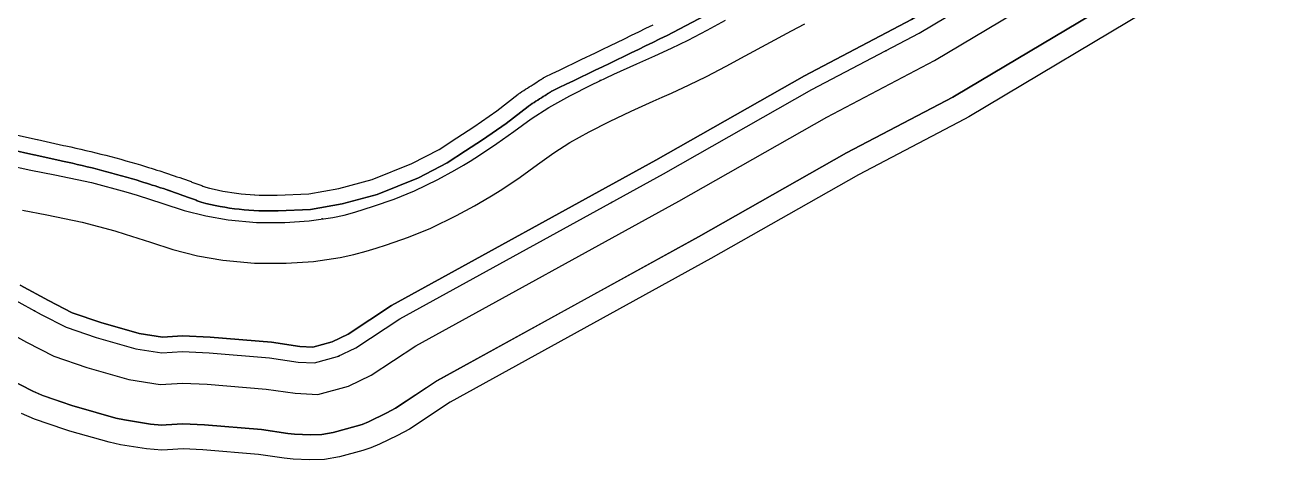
# Model space of a CAD drawing. Header units: inches. Extents: x 87989 to 118156, y 435697 to 451526.
# Drawn here: x 96662.7 to 97063.2, y 442618.2 to 442756.9 of the extents above; entities that cross this region are included whole.
import ezdxf

# ---------------------------------------------------------------- set-up
doc = ezdxf.new("R2010")
doc.units = ezdxf.units.IN
doc.header["$MEASUREMENT"] = 0
for name, color, linetype, true_color in [('As_waterkering_BWK', 7, 'Continuous', 0x7b8981), ('Beschermingszone_BWK', 7, 'Continuous', 0xcf890d), ('Grens_bebouwingsvrije_zone_BWK', 7, 'Continuous', 0x6789ae), ('Kernzone_BWK', 7, 'Continuous', 0xcb89af), ('Referentiepunten_BWK', 7, 'Continuous', 0x178980)]:
    doc.layers.add(name, color=color, linetype=linetype, true_color=true_color)

msp = doc.modelspace()

# ---------------------------------------------------------------- linework, layer by layer
at = {"layer": 'As_waterkering_BWK'}
for points in [[(96658.6109, 442669.6749), (96667.8714, 442664.6479), (96675.8089, 442660.5468), (96685.4662, 442657.2395), (96698.0339, 442653.6676), (96706.3683, 442652.3447), (96712.9829, 442652.7416), (96721.4496, 442652.3447), (96740.7642, 442650.7572), (96749.8924, 442649.4343), (96755.0518, 442649.1697), (96762.4601, 442651.1541), (96768.281, 442653.9322), (96782.3039, 442663.1926), (96866.4416, 442709.4948), (96913.8021, 442736.3501), (96948.0657, 442754.3418), (97010.6398, 442791.6481), (97030.4836, 442803.1575), (97051.518, 442817.1805), (97089.6181, 442841.2576)], [(96656.8292, 442712.3439), (96664.554, 442710.6582), (96672.2893, 442709.1274), (96683.9161, 442706.6681), (96694.9262, 442703.7659), (96698.5231, 442702.6508), (96706.7149, 442700.0554), (96713.4903, 442697.8227), (96720.462, 442696.0661), (96727.5502, 442694.8108), (96736.5803, 442693.9814), (96745.6442, 442693.9297), (96753.3534, 442694.4789), (96760.9958, 442695.58), (96764.5383, 442696.3271), (96767.9935, 442697.2927), (96770.9857, 442698.1795), (96773.9696, 442699.13), (96780.5079, 442701.4371), (96786.9593, 442704.0459), (96794.4276, 442707.6837), (96799.8635, 442710.6657), (96802.6818, 442712.2617), (96804.7531, 442713.5023), (96807.7706, 442715.3988), (96813.3078, 442719.1162), (96818.6702, 442723.0354), (96824.194, 442726.9738), (96829.8712, 442730.6194), (96836.595, 442734.3225), (96843.4421, 442737.8516), (96850.6389, 442741.3161), (96857.9444, 442744.5746), (96860.792, 442745.814), (96863.6462, 442747.0798), (96869.0344, 442749.5626), (96874.3676, 442752.1744), (96880.3629, 442755.2826), (96886.2567, 442758.535)]]:
    msp.add_lwpolyline(points, dxfattribs=at)
at = {"layer": 'Beschermingszone_BWK'}
for points in [[(96657.1061, 442644.3241), (96665.2514, 442640.113), (96668.3571, 442638.7874), (96678.0144, 442635.4801), (96679.1784, 442635.1157), (96691.7461, 442631.5438), (96694.4283, 442630.952), (96702.7627, 442629.6291), (96706.3683, 442629.3447), (96707.7458, 442629.386), (96713.1336, 442629.7093), (96719.9686, 442629.3889), (96738.1703, 442627.8928), (96746.5935, 442626.6721), (96748.7144, 442626.4645), (96753.8738, 442626.1999), (96757.4678, 442626.2969), (96761.0027, 442626.9529), (96768.411, 442628.9373), (96770.3266, 442629.5411), (96772.3669, 442630.397), (96778.1877, 442633.1751), (96780.9554, 442634.7395), (96794.2049, 442643.4892), (96877.6585, 442689.416), (96924.8238, 442716.1595), (96958.7584, 442733.9784), (96959.8438, 442734.5864), (97022.299, 442771.8218)], [(96889.6191, 442765.2695), (96867.6309, 442753.6484), (96865.3359, 442752.5313), (96863.0391, 442751.4141), (96860.7422, 442750.2969), (96858.4473, 442749.1836), (96856.1504, 442748.0664), (96853.8516, 442746.9531), (96851.5547, 442745.8398), (96849.2559, 442744.7305), (96846.957, 442743.6172), (96844.6563, 442742.5078), (96842.3574, 442741.3984), (96840.0566, 442740.2891), (96837.7559, 442739.1836), (96835.4531, 442738.0781), (96833.1523, 442736.9727), (96830.8496, 442735.8711), (96830.752, 442735.8086), (96830.6543, 442735.7461), (96830.5566, 442735.6875), (96830.4609, 442735.625), (96830.3633, 442735.5625), (96830.2656, 442735.5039), (96830.168, 442735.4414), (96830.0703, 442735.3789), (96829.9727, 442735.3164), (96829.877, 442735.2578), (96829.7773, 442735.1953), (96829.6816, 442735.1328), (96829.584, 442735.0703), (96829.4863, 442735.0117), (96829.3887, 442734.9492), (96829.293, 442734.8867), (96828.7012, 442734.5117), (96828.1113, 442734.1367), (96827.5215, 442733.7617), (96826.9316, 442733.3867), (96826.3418, 442733.0117), (96825.7539, 442732.6328), (96825.1641, 442732.2578), (96824.5762, 442731.8789), (96823.9883, 442731.5), (96823.4023, 442731.1172), (96823.2305, 442731.0078), (96816.2559, 442725.5156), (96808.7168, 442720.3555), (96803.293, 442716.7852), (96797.4043, 442712.9492), (96788.2773, 442708.25), (96775.0469, 442702.8945), (96763.9355, 442699.918), (96753.8145, 442698.1328), (96743.4805, 442697.6914), (96741.9355, 442697.6367), (96740.3887, 442697.6406), (96738.8398, 442697.6406), (96737.293, 442697.6992), (96735.7422, 442697.7617), (96734.1953, 442697.8789), (96732.6465, 442697.9922), (96731.1055, 442698.1641), (96729.5625, 442698.3398), (96728.0273, 442698.5664), (96726.4922, 442698.7969), (96724.9688, 442699.082), (96723.4453, 442699.3672), (96721.9336, 442699.707), (96720.4258, 442700.0469), (96718.9297, 442700.4414), (96718.6211, 442700.5586), (96718.3145, 442700.6758), (96718.0059, 442700.793), (96717.6973, 442700.9063), (96717.3887, 442701.0234), (96717.0801, 442701.1406), (96716.7715, 442701.2539), (96716.4629, 442701.3711), (96716.1543, 442701.4844), (96715.8457, 442701.5977), (96715.5352, 442701.7148), (96715.2266, 442701.8281), (96714.918, 442701.9414), (96714.6074, 442702.0547), (96714.2988, 442702.168), (96713.9883, 442702.2773), (96713.1055, 442702.5977), (96712.2188, 442702.9141), (96711.334, 442703.2266), (96710.4453, 442703.5352), (96709.5586, 442703.8438), (96708.6699, 442704.1484), (96707.7793, 442704.4492), (96706.8867, 442704.7461), (96705.9961, 442705.0469), (96705.1035, 442705.3359), (96704.2109, 442705.6289), (96703.3145, 442705.9141), (96702.4199, 442706.1992), (96701.5215, 442706.4805), (96700.627, 442706.7617), (96699.7266, 442707.0352), (96698.1816, 442707.5117), (96696.6289, 442707.9648), (96695.0762, 442708.4219), (96693.5215, 442708.8633), (96691.9629, 442709.3008), (96690.4023, 442709.7227), (96688.8398, 442710.1445), (96687.2734, 442710.5508), (96685.707, 442710.957), (96684.1367, 442711.3438), (96682.5664, 442711.7344), (96680.9922, 442712.1055), (96679.418, 442712.4766), (96677.8398, 442712.8281), (96676.2617, 442713.1836), (96674.6797, 442713.5195), (96673.8535, 442713.6914), (96665.6191, 442715.543), (96665.5254, 442715.5625), (96657.9922, 442717.207)], [(97026.3544, 442764.9257), (96963.9405, 442727.7149), (96962.4776, 442726.8955), (96928.6574, 442709.1367), (96881.5601, 442682.4321), (96798.3444, 442636.6358), (96785.3639, 442628.0638), (96781.6336, 442625.9553), (96775.8127, 442623.1772), (96773.0627, 442622.0236), (96770.4809, 442621.2097), (96763.0726, 442619.2253), (96758.3081, 442618.3412), (96753.4641, 442618.2104), (96748.3047, 442618.475), (96745.4461, 442618.7548), (96737.268, 442619.94), (96719.4535, 442621.4042), (96713.1861, 442621.698), (96708.225, 442621.4004), (96706.3683, 442621.3447), (96701.5085, 442621.728), (96693.1741, 442623.0509), (96689.559, 442623.8486), (96676.9913, 442627.4204), (96675.4224, 442627.9117), (96665.7651, 442631.219), (96661.5793, 442633.0056)], [(96659.3359, 442722.0195), (96666.5645, 442720.4531), (96666.627, 442720.4414), (96666.666, 442720.4336), (96675.0039, 442718.5586), (96675.709, 442718.4141), (96677.3301, 442718.0664), (96678.9336, 442717.707), (96680.5391, 442717.3477), (96682.1387, 442716.9688), (96683.7402, 442716.5938), (96685.3379, 442716.1992), (96686.9355, 442715.8047), (96688.5254, 442715.3906), (96690.1055, 442714.9844), (96690.1309, 442714.9766), (96691.707, 442714.5508), (96693.293, 442714.1211), (96694.8789, 442713.6758), (96696.4629, 442713.2266), (96698.0391, 442712.7617), (96699.6172, 442712.3008), (96702.1035, 442711.5391), (96703.0156, 442711.2539), (96703.9258, 442710.9688), (96704.8359, 442710.6797), (96705.748, 442710.3867), (96707.5645, 442709.793), (96708.4688, 442709.4922), (96709.375, 442709.1875), (96710.2813, 442708.8828), (96711.1895, 442708.5703), (96712.0859, 442708.2578), (96712.9883, 442707.9453), (96713.8906, 442707.625), (96714.791, 442707.3047), (96715.6895, 442706.9805), (96716.0039, 442706.8672), (96716.3223, 442706.75), (96716.6406, 442706.6328), (96716.9473, 442706.5195), (96717.2637, 442706.4063), (96717.5762, 442706.2891), (96717.8906, 442706.1758), (96718.2129, 442706.0547), (96718.5254, 442705.9375), (96718.834, 442705.8203), (96719.1387, 442705.707), (96719.457, 442705.5898), (96719.7754, 442705.4688), (96720.4043, 442705.2305), (96720.4668, 442705.207), (96721.5898, 442704.9102), (96721.6328, 442704.8984), (96723.0332, 442704.582), (96724.4297, 442704.2695), (96724.4746, 442704.2578), (96725.8867, 442703.9961), (96727.2988, 442703.7305), (96727.3418, 442703.7227), (96728.7656, 442703.5117), (96730.1895, 442703.3008), (96730.2324, 442703.293), (96731.6621, 442703.1328), (96733.0898, 442702.9727), (96733.1328, 442702.9688), (96734.5684, 442702.8633), (96736.0039, 442702.7539), (96736.0469, 442702.7539), (96737.4844, 442702.6992), (96738.918, 442702.6406), (96738.9629, 442702.6406), (96740.3984, 442702.6406), (96741.8301, 442702.6367), (96741.875, 442702.6367), (96743.2305, 442702.6836), (96753.2891, 442703.1172), (96762.8516, 442704.8047), (96773.457, 442707.6445), (96786.1914, 442712.8008), (96794.8906, 442717.2773), (96800.5527, 442720.9648), (96805.9297, 442724.5078), (96813.2949, 442729.5469), (96820.1367, 442734.9336), (96820.1602, 442734.9531), (96820.2285, 442735.0039), (96820.4199, 442735.1406), (96820.4844, 442735.1836), (96820.5156, 442735.207), (96820.6855, 442735.3164), (96821.2734, 442735.6992), (96821.8711, 442736.082), (96822.4629, 442736.4648), (96823.0547, 442736.8438), (96823.6484, 442737.2227), (96824.2441, 442737.6016), (96824.834, 442737.9805), (96826.0234, 442738.7344), (96826.6094, 442739.1055), (96826.7109, 442739.1719), (96826.8184, 442739.2383), (96826.916, 442739.3008), (96827.0039, 442739.3555), (96827.1094, 442739.4219), (96827.207, 442739.4844), (96827.2949, 442739.5391), (96827.4023, 442739.6094), (96827.5, 442739.6719), (96827.5977, 442739.7305), (96827.6953, 442739.793), (96827.9043, 442739.9258), (96827.9883, 442739.9766), (96828.084, 442740.0391), (96828.207, 442740.1133), (96828.2793, 442740.1563), (96828.3262, 442740.1836), (96828.5684, 442740.3164), (96828.6777, 442740.375), (96830.9902, 442741.4805), (96833.2891, 442742.5859), (96835.5898, 442743.6914), (96837.8887, 442744.7969), (96840.1855, 442745.9023), (96844.7813, 442748.1211), (96847.0781, 442749.2305), (96849.377, 442750.3398), (96853.9668, 442752.5664), (96856.2637, 442753.6797), (96858.5566, 442754.793), (96860.8516, 442755.9102), (96863.1465, 442757.0273)]]:
    msp.add_lwpolyline(points, dxfattribs=at)
at = {"layer": 'Grens_bebouwingsvrije_zone_BWK'}
for points in [[(96653.5147, 442661.063), (96663.1903, 442655.8105), (96671.8726, 442651.3247), (96682.4772, 442647.693), (96695.8755, 442643.885), (96705.8782, 442642.2973), (96713.0485, 442642.7275), (96720.8057, 442642.3639), (96739.6364, 442640.8162), (96748.9171, 442639.4712), (96756.1152, 442639.102), (96765.9366, 442641.7328), (96773.2135, 442645.2058), (96787.4782, 442654.6259), (96871.3187, 442700.7646), (96918.5941, 442727.5716), (96952.9542, 442745.6139), (97015.709, 442783.028), (97035.7708, 442794.6638), (97056.9634, 442808.7922), (97095.038, 442832.8533)], [(96661.9061, 442697.9301), (96669.6821, 442696.3912), (96680.9124, 442694.0158), (96691.3429, 442691.2664), (96694.635, 442690.2457), (96702.7172, 442687.6851), (96709.8633, 442685.3303), (96717.7369, 442683.3464), (96725.8192, 442681.9151), (96735.9475, 442680.9847), (96746.0696, 442680.9271), (96754.744, 442681.545), (96763.2664, 442682.7729), (96767.6322, 442683.6936), (96771.5903, 442684.7997), (96774.8061, 442685.7529), (96778.1062, 442686.8041), (96785.1099, 442689.2753), (96792.2488, 442692.1622), (96800.4038, 442696.1344), (96806.193, 442699.3104), (96809.2256, 442701.0276), (96811.5527, 442702.4214), (96814.8541, 442704.4964), (96820.7693, 442708.4675), (96826.2794, 442712.4947), (96831.4841, 442716.2055), (96836.5267, 442719.4438), (96842.7097, 442722.849), (96849.2405, 442726.215), (96856.1072, 442729.5206), (96863.1863, 442732.6781), (96866.0214, 442733.9121), (96869.0018, 442735.2339), (96874.6141, 442737.8199), (96880.2189, 442740.5647), (96886.4961, 442743.819), (96892.4845, 442747.1236), (96907.3582, 442755.1509), (96911.533, 442757.3556)]]:
    msp.add_lwpolyline(points, dxfattribs=at)
at = {"layer": 'Kernzone_BWK'}
for points in [[(97086.908, 442845.4602), (97048.7953, 442821.3751), (97027.8403, 442807.4048), (97008.1054, 442795.958), (96945.6217, 442758.7059), (96911.406, 442740.7393), (96864.0034, 442713.8601), (96779.7168, 442667.4763), (96765.8147, 442658.2952), (96760.7219, 442655.8647), (96754.5201, 442654.2038), (96750.3794, 442654.4156), (96741.328, 442655.7275), (96721.772, 442657.3354), (96712.9502, 442657.749), (96706.6131, 442657.3687), (96699.1133, 442658.5593), (96686.9604, 442662.0133), (96677.777, 442665.1581), (96670.2115, 442669.0667), (96661.1593, 442673.9809)], [(96661.1593, 442673.9809), (96670.2115, 442669.0667), (96677.777, 442665.1581), (96686.9604, 442662.0133), (96699.1133, 442658.5593), (96706.6131, 442657.3687), (96712.9502, 442657.749), (96721.772, 442657.3354), (96741.328, 442655.7275), (96750.3794, 442654.4156), (96754.5201, 442654.2038), (96760.7219, 442655.8647), (96765.8147, 442658.2952), (96779.7168, 442667.4763), (96864.0034, 442713.8601), (96911.406, 442740.7393), (96945.6217, 442758.7059), (97008.1054, 442795.958), (97027.8403, 442807.4048), (97048.7953, 442821.3751), (97086.908, 442845.4602)], [(97022.3008, 442771.8203), (96959.8438, 442734.5859), (96958.7578, 442733.9766), (96924.8242, 442716.1602), (96877.6602, 442689.4141), (96794.2031, 442643.4883), (96780.957, 442634.7383), (96778.1875, 442633.1758), (96772.3672, 442630.3984), (96770.3281, 442629.543), (96768.4102, 442628.9375), (96761.0039, 442626.9531), (96757.4688, 442626.2969), (96753.875, 442626.1992), (96748.7148, 442626.4648), (96746.5938, 442626.6719), (96738.1719, 442627.8945), (96719.9688, 442629.3906), (96713.1328, 442629.7109), (96707.7461, 442629.3867), (96706.3672, 442629.3438), (96702.7617, 442629.6289), (96694.4297, 442630.9531), (96691.7461, 442631.543), (96679.1797, 442635.1172), (96678.0156, 442635.4805), (96668.3555, 442638.7891), (96665.25, 442640.1133), (96657.1055, 442644.3242)], [(96657.9922, 442717.207), (96665.5234, 442715.5625), (96665.6211, 442715.543), (96673.8516, 442713.6914), (96674.6797, 442713.5195), (96676.2617, 442713.1836), (96677.8398, 442712.8281), (96679.418, 442712.4766), (96680.9922, 442712.1055), (96682.5664, 442711.7344), (96684.1367, 442711.3438), (96685.707, 442710.957), (96687.2734, 442710.5508), (96688.8398, 442710.1445), (96690.4023, 442709.7227), (96691.9648, 442709.3008), (96693.5195, 442708.8633), (96695.0781, 442708.4219), (96696.6289, 442707.9648), (96698.1797, 442707.5117), (96699.7266, 442707.0352), (96700.625, 442706.7617), (96701.5234, 442706.4805), (96702.418, 442706.1992), (96703.3164, 442705.9141), (96704.2109, 442705.6289), (96705.1016, 442705.3359), (96705.9961, 442705.0469), (96706.8867, 442704.7461), (96707.7773, 442704.4492), (96708.668, 442704.1484), (96709.5586, 442703.8438), (96710.4453, 442703.5352), (96711.3359, 442703.2266), (96712.2188, 442702.9141), (96713.1055, 442702.5977), (96713.9883, 442702.2773), (96714.2969, 442702.168), (96714.6094, 442702.0547), (96714.918, 442701.9414), (96715.2266, 442701.8281), (96715.5352, 442701.7148), (96715.8438, 442701.5977), (96716.1523, 442701.4844), (96716.4648, 442701.3711), (96716.7734, 442701.2539), (96717.0781, 442701.1406), (96717.3906, 442701.0234), (96717.6992, 442700.9063), (96718.0078, 442700.793), (96718.3125, 442700.6758), (96718.6211, 442700.5586), (96718.9297, 442700.4414), (96720.4258, 442700.0469), (96721.9336, 442699.707), (96723.4453, 442699.3672), (96724.9688, 442699.082), (96726.4922, 442698.7969), (96728.0273, 442698.5664), (96729.5625, 442698.3398), (96731.1055, 442698.1641), (96732.6484, 442697.9922), (96734.1953, 442697.8789), (96735.7422, 442697.7617), (96737.293, 442697.6992), (96738.8398, 442697.6406), (96740.3906, 442697.6406), (96741.9336, 442697.6367), (96743.4805, 442697.6914), (96753.8164, 442698.1328), (96763.9336, 442699.918), (96775.0469, 442702.8945), (96788.2773, 442708.25), (96797.4063, 442712.9492), (96803.293, 442716.7852), (96808.7148, 442720.3555), (96816.2578, 442725.5156), (96823.2305, 442731.0078), (96823.4023, 442731.1172), (96823.9883, 442731.5), (96824.5781, 442731.8789), (96825.1641, 442732.2578), (96825.7539, 442732.6328), (96826.3438, 442733.0117), (96826.9336, 442733.3867), (96827.5195, 442733.7617), (96828.1094, 442734.1367), (96828.6992, 442734.5117), (96829.293, 442734.8867), (96829.3906, 442734.9492), (96829.4844, 442735.0117), (96829.5859, 442735.0703), (96829.6797, 442735.1328), (96829.7773, 442735.1953), (96829.875, 442735.2578), (96829.9727, 442735.3164), (96830.0703, 442735.3789), (96830.168, 442735.4414), (96830.2656, 442735.5039), (96830.3633, 442735.5625), (96830.4609, 442735.625), (96830.5586, 442735.6875), (96830.6563, 442735.7461), (96830.7539, 442735.8086), (96830.8516, 442735.8711), (96833.1523, 442736.9727), (96835.4531, 442738.0781), (96837.7578, 442739.1836), (96840.0586, 442740.2891), (96842.3555, 442741.3984), (96844.6563, 442742.5078), (96846.957, 442743.6172), (96849.2539, 442744.7305), (96851.5547, 442745.8398), (96853.8516, 442746.9531), (96856.1484, 442748.0664), (96858.4453, 442749.1836), (96860.7422, 442750.2969), (96863.0391, 442751.4141), (96865.3359, 442752.5313), (96867.6289, 442753.6484), (96889.6211, 442765.2695)]]:
    msp.add_lwpolyline(points, dxfattribs=at)
at = {"layer": 'Referentiepunten_BWK'}
for p in [(96937.4006, 442748.7416), (96846.3006, 442739.2277), (96849.8822, 442700.3819), (96757.5031, 442695.0768), (96665.7426, 442665.8035), (96762.812, 442651.322)]:
    msp.add_point(p, dxfattribs=at)

doc.saveas('drawing.dxf')
